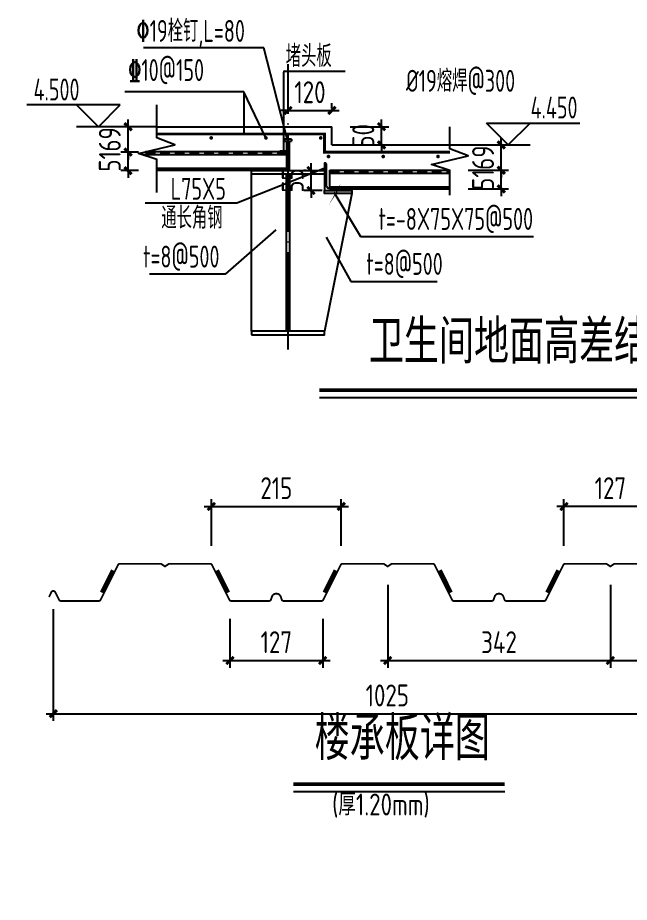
# Model space of a CAD drawing. Extents: x -89996 to 1006241, y -2176 to 440573.
# Drawn here: x 692868 to 705434, y 130781 to 148952 of the extents above; entities that cross this region are included whole.
import ezdxf
from ezdxf.enums import TextEntityAlignment as Align

# ---------------------------------------------------------------- set-up
doc = ezdxf.new("R2010")
doc.units = 0
doc.header["$LTSCALE"] = 1000
doc.header["$MEASUREMENT"] = 0
doc.linetypes.add('DASHED', pattern=[0.75, 0.5, -0.25])
doc.linetypes.add('DOTE', pattern=[2.42, 2, -0.2, 0.02, -0.2])
doc.layers.add('6', color=253, linetype='Continuous', lineweight=13)
for name, color, linetype in [('AXIS', 3, 'Continuous'), ('DIM', 146, 'Continuous'), ('DOTE', 1, 'DOTE'), ('Gzd', 1, 'Continuous'), ('NUM', 7, 'Continuous'), ('Prof', 2, 'Continuous'), ('PUB_DIM', 3, 'Continuous'), ('PZ', 202, 'Continuous'), ('S', 2, 'Continuous'), ('TEXT', 7, 'Continuous'), ('THICK', 6, 'Continuous'), ('THIN', 7, 'Continuous'), ('YCX', 90, 'Continuous'), ('型钢', 6, 'Continuous'), ('引出线', 3, 'Continuous'), ('梁构件', 4, 'Continuous')]:
    doc.layers.add(name, color=color, linetype=linetype)
doc.styles.add('_TCH_DIM_T3', font='SIMPLEX', dxfattribs={"width": 0.705882, "bigfont": 'GBCBIG'})
doc.styles.add('TSSD_Dimension', font='Tssdeng.shx', dxfattribs={"width": 0.8, "bigfont": 'hztxt.shx'})
doc.styles.add('TSSD_Norm', font='tssdeng.shx', dxfattribs={"bigfont": 'hztxt.shx'})
doc.dimstyles.new('TCH-200-5', dxfattribs={"dimtxt": 595, "dimasz": 200, "dimexe": 500, "dimexo": 600, "dimgap": 252.5, "dimtad": 1, "dimdec": 0, "dimlfac": 0.2, "dimzin": 0, "dimdsep": 46, "dimtxsty": '_TCH_DIM_T3', "dimblk": 'ARCHTICK', "dimcen": 0.09, "dimclrd": 124, "dimclre": 124, "dimclrt": 7, "dimazin": 2, "dimtfac": 1, "dimtdec": 0, "dimtix": 1, "dimtmove": 2, "dimatfit": 3, "dimfxl": 0, "dimtolj": 1, "dimtzin": 0, "dimarcsym": 0})
doc.dimstyles.new('TSSD_200_150', dxfattribs={"dimtxt": 450, "dimasz": 150, "dimexe": 150, "dimexo": 375, "dimgap": 150, "dimtad": 1, "dimdec": 0, "dimlfac": 1.333333, "dimzin": 0, "dimdsep": 46, "dimtxsty": 'TSSD_Dimension', "dimblk": 'ARCHTICK', "dimblk1": 'ARCHTICK', "dimblk2": 'ARCHTICK', "dimcen": 0, "dimdle": 150, "dimclrt": 7, "dimadec": 0, "dimazin": 0, "dimtfac": 1, "dimtdec": 0, "dimtix": 1, "dimtmove": 2, "dimatfit": 3, "dimfxl": 0, "dimtolj": 1, "dimtzin": 0, "dimarcsym": 0})
doc.dimstyles.new('TSSD_20_150', dxfattribs={"dimtxt": 450, "dimasz": 150, "dimexe": 150, "dimexo": 375, "dimgap": 150, "dimtad": 1, "dimdec": 0, "dimlfac": 0.133333, "dimzin": 0, "dimdsep": 46, "dimtxsty": 'TSSD_Dimension', "dimblk": 'ARCHTICK', "dimcen": 0, "dimdle": 150, "dimclrt": 7, "dimadec": 0, "dimazin": 0, "dimtfac": 1, "dimtdec": 0, "dimtix": 1, "dimtmove": 2, "dimatfit": 3, "dimfxl": 0, "dimtolj": 1, "dimtzin": 0, "dimarcsym": 0})

# ---------------------------------------------------------------- blocks, each defined once
blk = doc.blocks.new('_ArchTick')
at = {"color": 0, "linetype": 'ByBlock', "const_width": 0.4}
blk.add_lwpolyline([(-0.5, -0.5), (0.5, 0.5)], dxfattribs=at)
blk = doc.blocks.new('*D2479')
at = {"layer": 'AXIS', "color": 0, "lineweight": -2, "transparency": 16777216}
for p, q in [((700470, 137305), (700470, 135599)), ((705045, 137305), (705045, 135599)), ((700320, 135749), (705195, 135749))]:
    blk.add_line(p, q, dxfattribs=at)
at = {"layer": 'Defpoints', "color": 0, "transparency": 16777216}
for p in [(700470, 137680), (705045, 137680), (705045, 135749)]:
    blk.add_point(p, dxfattribs=at)
at = {"layer": 'AXIS', "color": 0, "lineweight": -2, "transparency": 16777216, "xscale": 150, "yscale": 150, "zscale": 150, "rotation": 180}
blk.add_blockref('_ArchTick', (700470, 135749), dxfattribs=at)
at = {"layer": 'AXIS', "color": 0, "lineweight": -2, "transparency": 16777216, "xscale": 150, "yscale": 150, "zscale": 150}
blk.add_blockref('_ArchTick', (705045, 135749), dxfattribs=at)
at = {"layer": 'AXIS', "color": 7, "transparency": 16777216, "insert": (702757, 136124), "char_height": 450, "attachment_point": 5, "style": 'TSSD_Dimension'}
blk.add_mtext('\\A1;342', dxfattribs=at)
blk = doc.blocks.new('*D2480')
at = {"layer": 'AXIS', "color": 0, "lineweight": -2, "transparency": 16777216}
for p, q in [((697230, 136605), (697230, 135599)), ((699135, 136605), (699135, 135599)), ((697080, 135749), (699285, 135749))]:
    blk.add_line(p, q, dxfattribs=at)
at = {"layer": 'Defpoints', "color": 0, "transparency": 16777216}
for p in [(697230, 136980), (699135, 136980), (699135, 135749)]:
    blk.add_point(p, dxfattribs=at)
at = {"layer": 'AXIS', "color": 0, "lineweight": -2, "transparency": 16777216, "xscale": 150, "yscale": 150, "zscale": 150, "rotation": 180}
blk.add_blockref('_ArchTick', (697230, 135749), dxfattribs=at)
at = {"layer": 'AXIS', "color": 0, "lineweight": -2, "transparency": 16777216, "xscale": 150, "yscale": 150, "zscale": 150}
blk.add_blockref('_ArchTick', (699135, 135749), dxfattribs=at)
at = {"layer": 'AXIS', "color": 7, "transparency": 16777216, "insert": (698182, 136124), "char_height": 450, "attachment_point": 5, "style": 'TSSD_Dimension'}
blk.add_mtext('\\A1;127', dxfattribs=at)
blk = doc.blocks.new('*D2481')
at = {"layer": 'AXIS', "color": 0, "lineweight": -2, "transparency": 16777216}
for p, q in [((693600, 136801), (693600, 134506)), ((707325, 136801), (707325, 134506)), ((693450, 134656), (707475, 134656))]:
    blk.add_line(p, q, dxfattribs=at)
at = {"layer": 'Defpoints', "color": 0, "transparency": 16777216}
for p in [(693600, 137176), (707325, 137176), (707325, 134656)]:
    blk.add_point(p, dxfattribs=at)
at = {"layer": 'AXIS', "color": 0, "lineweight": -2, "transparency": 16777216, "xscale": 150, "yscale": 150, "zscale": 150, "rotation": 180}
blk.add_blockref('_ArchTick', (693600, 134656), dxfattribs=at)
at = {"layer": 'AXIS', "color": 0, "lineweight": -2, "transparency": 16777216, "xscale": 150, "yscale": 150, "zscale": 150}
blk.add_blockref('_ArchTick', (707325, 134656), dxfattribs=at)
at = {"layer": 'AXIS', "color": 7, "transparency": 16777216, "insert": (700462, 135031), "char_height": 450, "attachment_point": 5, "style": 'TSSD_Dimension'}
blk.add_mtext('\\A1;1025', dxfattribs=at)
blk = doc.blocks.new('*D2482')
at = {"layer": 'AXIS', "color": 0, "lineweight": -2, "transparency": 16777216}
for p, q in [((705045, 137305), (705045, 135599)), ((707325, 136820), (707325, 135599)), ((704895, 135749), (707475, 135749))]:
    blk.add_line(p, q, dxfattribs=at)
at = {"layer": 'Defpoints', "color": 0, "transparency": 16777216}
for p in [(705045, 137680), (707325, 137195), (707325, 135749)]:
    blk.add_point(p, dxfattribs=at)
at = {"layer": 'AXIS', "color": 0, "lineweight": -2, "transparency": 16777216, "xscale": 150, "yscale": 150, "zscale": 150, "rotation": 180}
blk.add_blockref('_ArchTick', (705045, 135749), dxfattribs=at)
at = {"layer": 'AXIS', "color": 0, "lineweight": -2, "transparency": 16777216, "xscale": 150, "yscale": 150, "zscale": 150}
blk.add_blockref('_ArchTick', (707325, 135749), dxfattribs=at)
at = {"layer": 'AXIS', "color": 7, "transparency": 16777216, "insert": (706185, 136124), "char_height": 450, "attachment_point": 5, "style": 'TSSD_Dimension'}
blk.add_mtext('\\A1;171', dxfattribs=at)
blk = doc.blocks.new('*D2483')
at = {"layer": 'AXIS', "color": 0, "lineweight": -2, "transparency": 16777216}
for p, q in [((704092, 138101), (704092, 139063)), ((705997, 138110), (705997, 139063)), ((706147, 138913), (703942, 138913))]:
    blk.add_line(p, q, dxfattribs=at)
at = {"layer": 'Defpoints', "color": 0, "transparency": 16777216}
for p in [(704092, 138913), (705997, 137735), (704092, 137726)]:
    blk.add_point(p, dxfattribs=at)
at = {"layer": 'AXIS', "color": 0, "lineweight": -2, "transparency": 16777216, "xscale": 150, "yscale": 150, "zscale": 150, "rotation": 180}
blk.add_blockref('_ArchTick', (704092, 138913), dxfattribs=at)
at = {"layer": 'AXIS', "color": 0, "lineweight": -2, "transparency": 16777216, "xscale": 150, "yscale": 150, "zscale": 150}
blk.add_blockref('_ArchTick', (705997, 138913), dxfattribs=at)
at = {"layer": 'AXIS', "color": 7, "transparency": 16777216, "insert": (705045, 139288), "char_height": 450, "attachment_point": 5, "style": 'TSSD_Dimension'}
blk.add_mtext('\\A1;127', dxfattribs=at)
blk = doc.blocks.new('*D2484')
at = {"layer": 'AXIS', "color": 0, "lineweight": -2, "transparency": 16777216}
for p, q in [((696847, 138101), (696847, 139063)), ((699517, 138101), (699517, 139063)), ((696697, 138913), (699667, 138913))]:
    blk.add_line(p, q, dxfattribs=at)
at = {"layer": 'Defpoints', "color": 0, "transparency": 16777216}
for p in [(699517, 138913), (696847, 137726), (699517, 137726)]:
    blk.add_point(p, dxfattribs=at)
at = {"layer": 'AXIS', "color": 0, "lineweight": -2, "transparency": 16777216, "xscale": 150, "yscale": 150, "zscale": 150, "rotation": 180}
blk.add_blockref('_ArchTick', (696847, 138913), dxfattribs=at)
at = {"layer": 'AXIS', "color": 0, "lineweight": -2, "transparency": 16777216, "xscale": 150, "yscale": 150, "zscale": 150}
blk.add_blockref('_ArchTick', (699517, 138913), dxfattribs=at)
at = {"layer": 'AXIS', "color": 7, "transparency": 16777216, "insert": (698182, 139288), "char_height": 450, "attachment_point": 5, "style": 'TSSD_Dimension'}
blk.add_mtext('\\A1;215', dxfattribs=at)
blk = doc.blocks.new('*D2515')
at = {"color": 124, "linetype": 'ByBlock', "lineweight": -2, "transparency": 16777216}
for p, q in [((693838, 126871), (693838, 127071)), ((693826, 126871), (693338, 126871)), ((693838, 126871), (693838, 126496)), ((693826, 126496), (693338, 126496)), ((693838, 126496), (693838, 126296))]:
    blk.add_line(p, q, dxfattribs=at)
at = {"layer": 'Defpoints', "color": 0, "linetype": 'ByBlock', "transparency": 16777216}
for p in [(694426, 126871), (693838, 126496), (694426, 126496)]:
    blk.add_point(p, dxfattribs=at)
at = {"color": 124, "linetype": 'ByBlock', "lineweight": -2, "transparency": 16777216, "xscale": 200, "yscale": 200, "zscale": 200}
for p, rotation in [((693838, 126871), 270), ((693838, 126496), 90)]:
    blk.add_blockref('_ArchTick', p, dxfattribs=dict(at, rotation=rotation))
at = {"color": 7, "linetype": 'ByBlock', "transparency": 16777216, "insert": (693259, 126683), "char_height": 595, "attachment_point": 5, "rotation": 90, "style": '_TCH_DIM_T3'}
blk.add_mtext('\\A1;≥150，且不应小于水平加劲肋外伸宽度', dxfattribs=at)
blk = doc.blocks.new('*D2531')
at = {"layer": 'AXIS', "color": 0, "lineweight": -2, "transparency": 16777216}
for p, q in [((702804, 145817), (702804, 145967)), ((702122, 145817), (702954, 145817)), ((702804, 145435), (702804, 145817)), ((702122, 145435), (702954, 145435)), ((702804, 145435), (702804, 145285))]:
    blk.add_line(p, q, dxfattribs=at)
at = {"layer": 'Defpoints', "color": 0, "transparency": 16777216}
for p in [(701747, 145817), (702804, 145817), (701747, 145435)]:
    blk.add_point(p, dxfattribs=at)
at = {"layer": 'AXIS', "color": 0, "lineweight": -2, "transparency": 16777216, "xscale": 150, "yscale": 150, "zscale": 150}
for p, rotation in [((702804, 145817), 270), ((702804, 145435), 90)]:
    blk.add_blockref('_ArchTick', p, dxfattribs=dict(at, rotation=rotation))
at = {"layer": 'AXIS', "color": 7, "transparency": 16777216, "insert": (702429, 145626), "char_height": 450, "attachment_point": 5, "rotation": 90, "style": 'TSSD_Dimension'}
blk.add_mtext('\\A1;51', dxfattribs=at)
blk = doc.blocks.new('*D2532')
at = {"layer": 'AXIS', "color": 0, "lineweight": -2, "transparency": 16777216}
for p, q in [((702804, 146338), (702804, 146488)), ((702122, 146338), (702954, 146338)), ((702804, 145817), (702804, 146338)), ((702122, 145817), (702954, 145817)), ((702804, 145817), (702804, 145667))]:
    blk.add_line(p, q, dxfattribs=at)
at = {"layer": 'Defpoints', "color": 0, "transparency": 16777216}
for p in [(701747, 146338), (702804, 146338), (701747, 145817)]:
    blk.add_point(p, dxfattribs=at)
at = {"layer": 'AXIS', "color": 0, "lineweight": -2, "transparency": 16777216, "xscale": 150, "yscale": 150, "zscale": 150}
for p, rotation in [((702804, 146338), 270), ((702804, 145817), 90)]:
    blk.add_blockref('_ArchTick', p, dxfattribs=dict(at, rotation=rotation))
at = {"layer": 'AXIS', "color": 7, "transparency": 16777216, "insert": (702429, 146078), "char_height": 450, "attachment_point": 5, "rotation": 90, "style": 'TSSD_Dimension'}
blk.add_mtext('\\A1;69', dxfattribs=at)
blk = doc.blocks.new('*D2533')
at = {"layer": 'AXIS', "color": 0, "lineweight": -2, "transparency": 16777216}
for p, q in [((695135, 146713), (695135, 146863)), ((695351, 146713), (694985, 146713)), ((695135, 146192), (695135, 146713)), ((695351, 146192), (694985, 146192)), ((695135, 146192), (695135, 146042))]:
    blk.add_line(p, q, dxfattribs=at)
at = {"layer": 'Defpoints', "color": 0, "transparency": 16777216}
for p in [(695135, 146713), (695726, 146713), (695726, 146192)]:
    blk.add_point(p, dxfattribs=at)
at = {"layer": 'AXIS', "color": 0, "lineweight": -2, "transparency": 16777216, "xscale": 150, "yscale": 150, "zscale": 150}
for p, rotation in [((695135, 146713), 270), ((695135, 146192), 90)]:
    blk.add_blockref('_ArchTick', p, dxfattribs=dict(at, rotation=rotation))
at = {"layer": 'AXIS', "color": 7, "transparency": 16777216, "insert": (694760, 146453), "char_height": 450, "attachment_point": 5, "rotation": 90, "style": 'TSSD_Dimension'}
blk.add_mtext('\\A1;69', dxfattribs=at)
blk = doc.blocks.new('*D2534')
at = {"layer": 'AXIS', "color": 0, "lineweight": -2, "transparency": 16777216}
for p, q in [((695135, 146192), (695135, 146342)), ((695351, 146192), (694985, 146192)), ((695135, 145810), (695135, 146192)), ((695351, 145810), (694985, 145810)), ((695135, 145810), (695135, 145660))]:
    blk.add_line(p, q, dxfattribs=at)
at = {"layer": 'Defpoints', "color": 0, "transparency": 16777216}
for p in [(695135, 146192), (695726, 146192), (695726, 145810)]:
    blk.add_point(p, dxfattribs=at)
at = {"layer": 'AXIS', "color": 0, "lineweight": -2, "transparency": 16777216, "xscale": 150, "yscale": 150, "zscale": 150}
for p, rotation in [((695135, 146192), 270), ((695135, 145810), 90)]:
    blk.add_blockref('_ArchTick', p, dxfattribs=dict(at, rotation=rotation))
at = {"layer": 'AXIS', "color": 7, "transparency": 16777216, "insert": (694760, 146001), "char_height": 450, "attachment_point": 5, "rotation": 90, "style": 'TSSD_Dimension'}
blk.add_mtext('\\A1;51', dxfattribs=at)
blk = doc.blocks.new('*D2535')
at = {"layer": 'AXIS', "color": 0, "lineweight": -2, "transparency": 16777216}
for p, q in [((698895, 145813), (698895, 145963)), ((698798, 145813), (698745, 145813)), ((698895, 145401), (698895, 145813)), ((699126, 145401), (698745, 145401)), ((698895, 145401), (698895, 145251))]:
    blk.add_line(p, q, dxfattribs=at)
at = {"layer": 'Defpoints', "color": 0, "transparency": 16777216}
for p in [(698895, 145813), (699173, 145813), (699501, 145401)]:
    blk.add_point(p, dxfattribs=at)
at = {"layer": 'AXIS', "color": 0, "lineweight": -2, "transparency": 16777216, "xscale": 150, "yscale": 150, "zscale": 150}
for p, rotation in [((698895, 145813), 270), ((698895, 145401), 90)]:
    blk.add_blockref('_ArchTick', p, dxfattribs=dict(at, rotation=rotation))
at = {"layer": 'AXIS', "color": 7, "transparency": 16777216, "insert": (698520, 145607), "char_height": 450, "attachment_point": 5, "rotation": 90, "style": 'TSSD_Dimension'}
blk.add_mtext('\\A1;55', dxfattribs=at)
blk = doc.blocks.new('*D2522')
at = {"layer": 'Defpoints', "color": 0, "transparency": 16777216}
for p in [(699323, 146713), (700344, 146713), (699323, 146338)]:
    blk.add_point(p, dxfattribs=at)
at = {"layer": 'DIM', "color": 0, "lineweight": -2, "transparency": 16777216}
for p, q in [((700344, 146713), (700344, 146863)), ((699698, 146713), (700494, 146713)), ((700344, 146338), (700344, 146713)), ((699698, 146338), (700494, 146338)), ((700344, 146338), (700344, 146188))]:
    blk.add_line(p, q, dxfattribs=at)
at = {"layer": 'DIM', "color": 0, "lineweight": -2, "transparency": 16777216, "xscale": 150, "yscale": 150, "zscale": 150}
for p, rotation in [((700344, 146713), 270), ((700344, 146338), 90)]:
    blk.add_blockref('_ArchTick', p, dxfattribs=dict(at, rotation=rotation))
at = {"layer": 'DIM', "color": 7, "transparency": 16777216, "insert": (699969, 146526), "char_height": 450, "attachment_point": 5, "rotation": 90, "style": 'TSSD_Dimension'}
blk.add_mtext('\\A1;50', dxfattribs=at)
blk = doc.blocks.new('*D2523')
at = {"layer": 'AXIS', "color": 0, "lineweight": -2, "transparency": 16777216}
for p, q in [((698423, 147088), (698423, 147196)), ((699323, 147088), (699323, 147196)), ((698423, 147046), (698273, 147046)), ((698423, 147046), (699323, 147046)), ((699323, 147046), (699473, 147046))]:
    blk.add_line(p, q, dxfattribs=at)
at = {"layer": 'Defpoints', "color": 0, "transparency": 16777216}
for p in [(699323, 147046), (698423, 146713), (699323, 146713)]:
    blk.add_point(p, dxfattribs=at)
at = {"layer": 'AXIS', "color": 0, "lineweight": -2, "transparency": 16777216, "xscale": 150, "yscale": 150, "zscale": 150}
blk.add_blockref('_ArchTick', (698423, 147046), dxfattribs=at)
at = {"layer": 'AXIS', "color": 0, "lineweight": -2, "transparency": 16777216, "xscale": 150, "yscale": 150, "zscale": 150, "rotation": 180}
blk.add_blockref('_ArchTick', (699323, 147046), dxfattribs=at)
at = {"layer": 'AXIS', "color": 7, "transparency": 16777216, "insert": (698873, 147421), "char_height": 450, "attachment_point": 5, "style": 'TSSD_Dimension'}
blk.add_mtext('\\A1;120', dxfattribs=at)

msp = doc.modelspace()

# ---------------------------------------------------------------- linework, layer by layer
at = {"layer": '6', "color": 1, "const_width": 60}
for points in [[(699173.44, 146188.07), (699173.44, 146563.07), (695725.75, 146563.07)], [(701746.92, 146188.07), (699173.44, 146188.07), (699173.44, 146199.82)]]:
    msp.add_lwpolyline(points, dxfattribs=at)
at = {"layer": 'DOTE', "linetype": 'DOTE'}
msp.add_line((698423.44, 142135.47), (698423.44, 147998.77), dxfattribs=at)
at = {"layer": 'Gzd', "const_width": 37.5}
for points in [[(696862.52, 146482.35, -1), (696825.02, 146482.35, -1)], [(697987.52, 146482.35, -1), (697950.02, 146482.35, -1)], [(699112.52, 146482.35, -1), (699075.02, 146482.35, -1)], [(699272.37, 146100.27, -1), (699234.87, 146100.27, -1)], [(700397.37, 146100.27, -1), (700359.87, 146100.27, -1)], [(701522.37, 146100.27, -1), (701484.87, 146100.27, -1)]]:
    msp.add_lwpolyline(points, format="xyb", close=True, dxfattribs=at)
at = {"layer": 'Prof', "linetype": 'DASHED', "ltscale": 0.4}
for p, q in [((698396.5, 146154.82), (695370.28, 146154.82)), ((699278.44, 145779.82), (701746.92, 145779.82))]:
    msp.add_line(p, q, dxfattribs=at)
at = {"layer": 'Prof'}
for p, q in [((698396.5, 146136.12), (695428.73, 146136.12)), ((698396.5, 146195.57), (695496.37, 146195.57)), ((698396.5, 146195.57), (698396.5, 145813.07)), ((698396.5, 145855.69), (695725.75, 145855.69)), ((698396.5, 145813.07), (695725.75, 145813.07)), ((699278.44, 145820.57), (701732.85, 145820.57)), ((699278.44, 145761.12), (701746.92, 145761.12)), ((699278.44, 145480.69), (701746.92, 145480.69)), ((699278.44, 145438.07), (701746.92, 145438.07))]:
    msp.add_line(p, q, dxfattribs=at)
at = {"layer": 'Prof', "linetype": 'DASHED'}
msp.add_line((699278.44, 145438.07), (699278.44, 145820.57), dxfattribs=at)
at = {"layer": 'PUB_DIM'}
for points in [[(695725.75, 145363.07), (695725.75, 145813.07), (695725.75, 146041.07), (695350.75, 146161.07), (696099.82, 146338.54), (695725.75, 146485.07), (695725.75, 146713.07), (695725.75, 147163.07)], [(701746.92, 145305.01), (701746.92, 145588.07), (701746.92, 145816.07), (701371.92, 145936.07), (702120.98, 146113.54), (701746.92, 146260.07), (701746.92, 146488.07), (701746.92, 146713.07)]]:
    msp.add_lwpolyline(points, dxfattribs=at)
at = {"layer": 'PZ'}
for p, q in [((698351.35, 146455.6), (698351.35, 146415.3)), ((698495.54, 146455.6), (698351.35, 146455.6)), ((698351.35, 146415.3), (698495.54, 146415.3)), ((698396.11, 145813.07), (698396.11, 146415.3)), ((698450.77, 145813.07), (698450.77, 146415.3)), ((698495.54, 146455.6), (698495.54, 146415.3)), ((697673.44, 142513.07), (697673.44, 145738.07)), ((698450.77, 145813.07), (698396.11, 145813.07)), ((699735.94, 145340.57), (699173.44, 142513.07))]:
    msp.add_line(p, q, dxfattribs=at)
at = {"layer": 'PZ', "const_width": 37.5}
msp.add_lwpolyline([(698423.44, 145813.07), (698423.44, 146217.85), (698249.99, 146217.85)], dxfattribs=at)
at = {"layer": 'PZ'}
msp.add_lwpolyline([(699173.44, 145400.57), (699735.94, 145400.57), (699735.94, 145340.57), (699173.44, 145340.57)], close=True, dxfattribs=at)
at = {"layer": 'S', "const_width": 37.5}
msp.add_lwpolyline([(705969.43, 137735.23), (705140.16, 137735.23, 0.14996431), (705114.92, 137727.48), (705044.74, 137679.94), (704974.57, 137727.48, 0.14996431), (704949.33, 137735.23), (704120.06, 137735.23, 0.28407904), (704079.81, 137710.35), (703722.18, 136995.1, -0.28407904), (703681.93, 136970.23), (702909.72, 136970.23, -0.32316506), (702867.01, 137001.05), (702847.91, 137058.58, 0.32316506), (702762.5, 137120.23), (702751.99, 137120.23, 0.32316506), (702666.57, 137058.58), (702647.48, 137001.05, -0.32316506), (702604.77, 136970.23), (701832.56, 136970.23, -0.28407904), (701792.31, 136995.1), (701434.68, 137710.35, 0.28407904), (701394.43, 137735.23), (700565.16, 137735.23, 0.14996431), (700539.92, 137727.48), (700469.74, 137679.94), (700399.57, 137727.48, 0.14996431), (700374.33, 137735.23), (699545.06, 137735.23, 0.28407904), (699504.81, 137710.35), (699147.18, 136995.1, -0.28407904), (699106.93, 136970.23), (698334.72, 136970.23, -0.32316506), (698292.01, 137001.05), (698272.91, 137058.58, 0.32316506), (698187.5, 137120.23), (698176.99, 137120.23, 0.32316506), (698091.57, 137058.58), (698072.48, 137001.05, -0.32316506), (698029.77, 136970.23), (697257.56, 136970.23, -0.28407904), (697217.31, 136995.1), (696859.68, 137710.35, 0.28407904), (696819.43, 137735.23), (695990.16, 137735.23, 0.14996431), (695964.92, 137727.48), (695894.74, 137679.94), (695824.57, 137727.48, 0.14996431), (695799.33, 137735.23), (694970.06, 137735.23, 0.28407904), (694929.81, 137710.35), (694572.18, 136995.1, -0.28407904), (694531.93, 136970.23), (693758.68, 136970.23, -0.28407904), (693718.44, 136995.1), (693640.18, 137151.62, 0.62003802), (693559.56, 137151.38), (693510.78, 137052.39)], format="xyb", dxfattribs=at)
at = {"layer": 'S', "const_width": 67.5}
for points in [[(694816.59, 137603.85), (694588.07, 137146.82)], [(696972.9, 137603.85), (697201.42, 137146.82)], [(699391.59, 137603.85), (699163.07, 137146.82)], [(701547.9, 137603.85), (701776.42, 137146.82)], [(703966.59, 137603.85), (703738.07, 137146.82)]]:
    msp.add_lwpolyline(points, dxfattribs=at)
at = {"layer": 'THICK', "const_width": 75}
for points in [[(699065.76, 141301.96), (710244.12, 141301.96)], [(698533.85, 133204.87), (702873.97, 133204.87)]]:
    msp.add_lwpolyline(points, dxfattribs=at)
at = {"layer": 'THIN'}
for p, q in [((694975.75, 147163.07), (693053.09, 147163.07)), ((694525.75, 146713.07), (694075.75, 147163.07)), ((694525.75, 146713.07), (694975.75, 147163.07)), ((695725.75, 146713.07), (694075.75, 146713.07)), ((695725.75, 146713.07), (699323.44, 146713.07)), ((699323.44, 146338.07), (699323.44, 146713.07)), ((702496.92, 146788.07), (704419.58, 146788.07)), ((702946.92, 146338.07), (702496.92, 146788.07)), ((702946.92, 146338.07), (703396.92, 146788.07)), ((699323.44, 146338.07), (701746.92, 146338.07)), ((701746.92, 146338.07), (703396.92, 146338.07))]:
    msp.add_line(p, q, dxfattribs=at)
msp.add_lwpolyline([(699454.69, 145400.57, 0, 120, 0), (699653.57, 145807.93, 0, 0, 0), (700531.8, 147366, 0, 0, 0), (703079.56, 147366, 0, 0, 0)], format="xyseb", dxfattribs=at)
for points in [[(699065.76, 141151.96), (710244.12, 141151.96)], [(698533.85, 133054.87), (702873.97, 133054.87)]]:
    msp.add_lwpolyline(points, dxfattribs=at)
at = {"layer": 'YCX'}
for p, q in [((697925.83, 148330.28), (695456.13, 148330.28)), ((698412.29, 146435.45), (697925.83, 148330.28))]:
    msp.add_line(p, q, dxfattribs=at)
at = {"layer": '型钢'}
msp.add_lwpolyline([(699173.44, 145400.57), (699735.94, 145400.57), (699735.94, 145425.57, 0.41421356), (699723.44, 145438.07), (699278.44, 145438.07, -0.41421356), (699210.94, 145505.57), (699210.94, 145950.57, 0.41421356), (699198.44, 145963.07), (699173.44, 145963.07)], format="xyb", close=True, dxfattribs=at)
at = {"layer": '引出线'}
for p, q in [((698333.36, 146217.85), (698333.36, 147836.42)), ((698348.36, 147851.42), (699599.62, 147851.42)), ((697512.31, 147430.96), (695072.17, 147430.96)), ((697968.77, 146482.35), (697512.31, 147430.96)), ((697512.31, 147430.96), (697512.31, 146563.07)), ((697373.13, 145146.12), (699197.25, 145878.07)), ((699365.99, 145368.75), (699914.32, 144455.89)), ((695485.45, 145146.12), (697373.13, 145146.12)), ((698174.47, 144593.98), (697132.1, 143682.54)), ((699209.27, 144443.98), (699714.78, 143532.54)), ((699914.32, 144455.89), (703469, 144455.89)), ((697132.1, 143682.54), (695578.58, 143682.54)), ((699714.78, 143532.54), (701485.23, 143532.54))]:
    msp.add_line(p, q, dxfattribs=at)
msp.add_arc((698348.36, 147836.42), 15, 90, 180, dxfattribs=at)
at = {"layer": '梁构件'}
for points in [[(697673.44, 145813.07), (699173.44, 145813.07), (699173.44, 145738.07), (697673.44, 145738.07)], [(698393.44, 145738.07), (698453.44, 145738.07), (698453.44, 142513.07), (698393.44, 142513.07)], [(697673.44, 142438.07), (699173.44, 142438.07), (699173.44, 142513.07), (697673.44, 142513.07)]]:
    msp.add_lwpolyline(points, close=True, dxfattribs=at)

# ---------------------------------------------------------------- texts
at = {"layer": 'NUM', "style": 'TSSD_Norm', "width": 0.8}
for s, p in [('卫生间地面高差结构做法详图', (700082.7, 141575.15)), ('楼承板详图', (698969.66, 133430))]:
    msp.add_text(s, height=900, dxfattribs=at).set_placement(p, align=Align.BOTTOM_LEFT)
at = {"layer": 'TEXT', "style": 'TSSD_Norm', "width": 0.7}
msp.add_text('%%13019栓钉,L=80', height=450, dxfattribs=at).set_placement((695309.01, 148455.15))
for s, p in [('堵头板', (699319.46, 147939.47)), ('%%c19熔焊@300', (703088.9, 147430.16)), ('4.500', (694138.71, 147251.74)), ('4.450', (704370.39, 146881.84)), ('L75X5', (697146.13, 145212.16)), ('通长角钢', (697078.21, 144616.39)), ('t=-8X75X75@500', (703457.6, 144592.95)), ('t=8@500', (697013.92, 143819.6)), ('t=8@500', (701601.29, 143669.6))]:
    msp.add_text(s, height=450, dxfattribs=at).set_placement(p, align=Align.RIGHT)
at = {"layer": 'TEXT', "style": 'TSSD_Norm'}
for s, width, p in [('%%13210@150', 0.7, (695139.02, 147515.83)), ('(厚1.20mm)', 0.8, (699328.54, 132430.11))]:
    msp.add_text(s, height=450, dxfattribs=dict(at, width=width)).set_placement(p, align=Align.BOTTOM_LEFT)

# ---------------------------------------------------------------- dimensions: what is measured, and where the dimension line sits
at = {"linetype": 'ByBlock'}
dim = msp.add_linear_dim(base=(693838.2, 126495.84, 3274.5), p1=(694426.48, 126870.84, 3274.5), p2=(694426.48, 126495.84, 3274.5), angle=90, text='≥150，且不应小于水平加劲肋外伸宽度', dimstyle='TCH-200-5', dxfattribs=at)
dim.commit()
dim.dimension.update_dxf_attribs({"geometry": '*D2515', "text_midpoint": (693258.67, 126683.34, 3274.5)})
at = {"layer": 'AXIS'}
dim = msp.add_linear_dim(base=(699323.44, 147046.33), p1=(698423.44, 146713.07), p2=(699323.44, 146713.07), dimstyle='TSSD_20_150', dxfattribs=at)
dim.commit()
dim.dimension.update_dxf_attribs({"geometry": '*D2523', "text_midpoint": (698873.44, 147421.33)})
for base, p1, p2, picture, middle in [((695134.83, 146713.07), (695725.75, 146192.21), (695725.75, 146713.07), '*D2533', (694759.83, 146452.64)), ((702804.18, 146338.07), (701746.92, 145817.21), (701746.92, 146338.07), '*D2532', (702429.18, 146077.64)), ((695134.83, 146192.21), (695725.75, 145809.71), (695725.75, 146192.21), '*D2534', (694759.83, 146000.96)), ((698895.49, 145813.07), (699501.2, 145400.57), (699173.44, 145813.07), '*D2535', (698520.49, 145606.82)), ((702804.18, 145817.21), (701746.92, 145434.71), (701746.92, 145817.21), '*D2531', (702429.18, 145625.96))]:
    dim = msp.add_linear_dim(base=base, p1=p1, p2=p2, angle=90, dimstyle='TSSD_20_150', dxfattribs=at)
    dim.commit()
    dim.dimension.update_dxf_attribs({"geometry": picture, "text_midpoint": middle})
for base, p1, p2, text, picture, middle in [((699517.24, 138913.31), (696847.24, 137725.61), (699517.24, 137725.61), '215', '*D2484', (698182.24, 139288.31)), ((704092.24, 138913.31), (705997.24, 137735.23), (704092.24, 137725.61), '127', '*D2483', (705044.74, 139288.31)), ((705044.74, 135748.88), (700469.74, 137679.94), (705044.74, 137679.94), '342', '*D2479', (702757.24, 136123.88)), ((707324.74, 135748.88), (705044.74, 137679.94), (707324.74, 137195.23), '171', '*D2482', (706184.74, 136123.88)), ((707324.74, 134655.85), (693599.8, 137176.49), (707324.74, 137176.49), '1025', '*D2481', (700462.27, 135030.85)), ((699134.74, 135748.88), (697229.74, 136979.85), (699134.74, 136979.85), '127', '*D2480', (698182.24, 136123.88))]:
    dim = msp.add_linear_dim(base=base, p1=p1, p2=p2, text=text, dimstyle='TSSD_200_150', dxfattribs=at)
    dim.commit()
    dim.dimension.update_dxf_attribs({"geometry": picture, "text_midpoint": middle})
at = {"layer": 'DIM'}
dim = msp.add_linear_dim(base=(700344.12, 146713.07), p1=(699323.44, 146338.07), p2=(699323.44, 146713.07), angle=90, dimstyle='TSSD_20_150', dxfattribs=at)
dim.commit()
dim.dimension.update_dxf_attribs({"geometry": '*D2522', "text_midpoint": (699969.12, 146525.57)})

doc.saveas('drawing.dxf')
